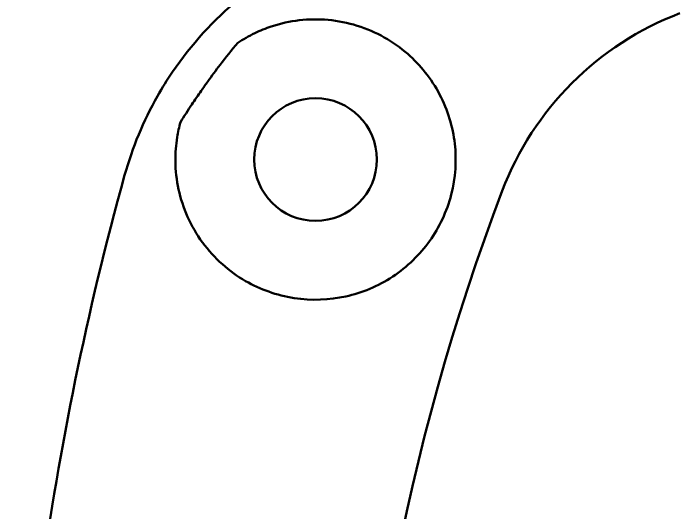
# Model space of a CAD drawing. Header units: millimetres. Extents: x 2725 to 10524, y 7125 to 11639.
# Drawn here: x 5073.93 to 5081.54, y 10685.59 to 10691.29 of the extents above; entities that cross this region are included whole.
import ezdxf

# ---------------------------------------------------------------- set-up
doc = ezdxf.new("R2010")
doc.units = ezdxf.units.MM
doc.header["$LTSCALE"] = 4
doc.layers.add('Visible (ISO)', color=7, linetype='Continuous', lineweight=50)

msp = doc.modelspace()

# ---------------------------------------------------------------- linework, layer by layer
at = {"layer": 'Visible (ISO)'}
msp.add_circle((5077.3847, 10689.6219), 0.7, dxfattribs=at)
for centre, radius, start, end in [((5082.787, 10688.0196), 3.5, 110.83952, 159.16048), ((5103.5347, 10680.1219), 25.7, 159.16048, 200.83952)]:
    msp.add_arc(centre, radius, start, end, dxfattribs=at)
for points, knots in [([(5075.2056, 10689.4428), (5075.2934, 10689.7587), (5075.4198, 10690.0625), (5075.5803, 10690.3454), (5075.6338, 10690.4397), (5075.6912, 10690.5319), (5075.7519, 10690.6211), (5075.9643, 10690.9335), (5076.2221, 10691.2168), (5076.5158, 10691.4588), (5076.5367, 10691.4761), (5076.5579, 10691.4932), (5076.5792, 10691.51), (5076.5899, 10691.5185), (5076.6006, 10691.5269), (5076.6114, 10691.5352), (5076.6168, 10691.5393), (5076.6221, 10691.5435), (5076.6275, 10691.5476), (5076.6329, 10691.5518), (5076.6385, 10691.556), (5076.6438, 10691.56), (5076.9413, 10691.7854), (5077.2745, 10691.9719), (5077.6322, 10692.1085), (5077.6577, 10692.1183), (5077.6834, 10692.1278), (5077.7092, 10692.1371), (5077.7221, 10692.1417), (5077.735, 10692.1462), (5077.7479, 10692.1507), (5077.7544, 10692.153), (5077.7609, 10692.1552), (5077.7674, 10692.1574), (5077.7706, 10692.1585), (5077.7739, 10692.1596), (5077.7771, 10692.1607), (5077.7804, 10692.1618), (5077.7838, 10692.163), (5077.7869, 10692.164), (5078.1845, 10692.2975), (5078.6155, 10692.3719), (5079.0596, 10692.3719)], [0, 0, 0, 0, 0.1875, 0.1875, 0.1875, 0.25, 0.25, 0.25, 0.46875, 0.46875, 0.46875, 0.484375, 0.484375, 0.484375, 0.492188, 0.492188, 0.492188, 0.496094, 0.496094, 0.496094, 0.5, 0.5, 0.5, 0.71875, 0.71875, 0.71875, 0.734375, 0.734375, 0.734375, 0.742188, 0.742188, 0.742188, 0.746094, 0.746094, 0.746094, 0.748047, 0.748047, 0.748047, 0.75, 0.75, 0.75, 1, 1, 1, 1]), ([(5075.8053, 10689.8779), (5075.7908, 10689.7881), (5075.7839, 10689.6973), (5075.7858, 10689.4959), (5075.7986, 10689.386), (5075.8441, 10689.1768), (5075.8784, 10689.0709), (5075.9699, 10688.8664), (5076.027, 10688.7677), (5076.1607, 10688.5852), (5076.2374, 10688.5011), (5076.4041, 10688.3527), (5076.4942, 10688.2884), (5076.7497, 10688.1413), (5076.942, 10688.0713), (5077.3394, 10688.01), (5077.5446, 10688.0187), (5077.9114, 10688.0997), (5078.0993, 10688.1765), (5078.4324, 10688.3963), (5078.5776, 10688.5392), (5078.7957, 10688.8446), (5078.8839, 10689.0283), (5078.9837, 10689.4147), (5078.9955, 10689.6174), (5078.9531, 10689.9906), (5078.8948, 10690.1875), (5078.7079, 10690.5436), (5078.5793, 10690.7028), (5078.4377, 10690.8266), (5078.3573, 10690.8968), (5078.2673, 10690.9611), (5078.0728, 10691.0707), (5077.9684, 10691.1159), (5077.7524, 10691.1832), (5077.6405, 10691.2053), (5077.4174, 10691.2255), (5077.3061, 10691.2236), (5077.0934, 10691.1988), (5076.9853, 10691.1753), (5076.8157, 10691.1188), (5076.7529, 10691.0934), (5076.6918, 10691.0641)], [-6.424683, -6.424683, -6.424683, -6.424683, -6.165741, -6.165741, -5.843627, -5.843627, -5.518651, -5.518651, -5.193675, -5.193675, -4.868699, -4.868699, -4.543723, -4.543723, -3.970715, -3.970715, -3.397707, -3.397707, -2.834784, -2.834784, -2.271861, -2.271861, -1.708938, -1.708938, -1.146015, -1.146015, -0.573008, -0.573008, 0, 0, 0, 0.324976, 0.324976, 0.649952, 0.649952, 0.974929, 0.974929, 1.299905, 1.299905, 1.622018, 1.622018, 1.815464, 1.815464, 1.815464, 1.815464]), ([(5076.6918, 10691.0641), (5076.658, 10691.0478), (5076.6247, 10691.0304), (5076.5595, 10690.9932), (5076.5276, 10690.9735), (5076.4964, 10690.9526)], [0, 0, 0, 0, 0.1129397, 0.1129397, 0.225879, 0.225879, 0.225879, 0.225879]), ([(5076.4964, 10690.9526), (5076.427, 10690.8712), (5076.3604, 10690.7878), (5076.2477, 10690.6401), (5076.1999, 10690.5753), (5076.1293, 10690.4772), (5076.1046, 10690.4424), (5076.0436, 10690.3552), (5076.0072, 10690.3021), (5075.9275, 10690.1827), (5075.8843, 10690.1158), (5075.8424, 10690.0479)], [-1.106937, -1.106937, -1.106937, -1.106937, -0.790728, -0.790728, -0.556538, -0.556538, -0.430422, -0.430422, -0.239186, -0.239186, -0.000002, -0.000002, -0.000002, -0.000002]), ([(5075.8424, 10690.0479), (5075.8347, 10690.02), (5075.8278, 10689.9918), (5075.8154, 10689.9351), (5075.8099, 10689.9066), (5075.8053, 10689.8779)], [0.0000005, 0.0000005, 0.0000005, 0.0000005, 0.0872993, 0.0872993, 0.1745808, 0.1745808, 0.1745808, 0.1745808]), ([(5075.2056, 10670.801), (5074.7717, 10672.3625), (5074.4613, 10673.9024), (5074.256, 10675.4025), (5074.2556, 10675.4054), (5074.2553, 10675.4082), (5074.2548, 10675.4113), (5074.2523, 10675.4302), (5074.2497, 10675.4492), (5074.2471, 10675.4681), (5074.1439, 10676.2336), (5074.0666, 10676.998), (5074.0148, 10677.7596), (5073.9634, 10678.5156), (5073.9371, 10679.2689), (5073.9348, 10680.0178), (5073.9348, 10680.0419), (5073.9347, 10680.0658), (5073.9347, 10680.0902), (5073.9346, 10680.2082), (5073.9351, 10680.3263), (5073.9362, 10680.4445), (5073.9387, 10680.7194), (5073.9445, 10680.9948), (5073.9536, 10681.2707), (5073.9602, 10681.4677), (5073.9683, 10681.665), (5073.9782, 10681.8626), (5073.9879, 10682.0556), (5073.9992, 10682.249), (5074.0121, 10682.4423), (5074.0124, 10682.4467), (5074.0127, 10682.4511), (5074.013, 10682.4555), (5074.0654, 10683.2357), (5074.1444, 10684.0187), (5074.2508, 10684.8028), (5074.2512, 10684.8059), (5074.2517, 10684.8091), (5074.2521, 10684.8121), (5074.4573, 10686.3214), (5074.7689, 10687.8713), (5075.2056, 10689.4428)], [0, 0, 0, 0, 0.249512, 0.249512, 0.249512, 0.249997, 0.249997, 0.249997, 0.253018, 0.253018, 0.253018, 0.375, 0.375, 0.375, 0.496094, 0.496094, 0.496094, 0.499998, 0.499998, 0.499998, 0.518912, 0.518912, 0.518912, 0.562911, 0.562911, 0.562911, 0.594323, 0.594323, 0.594323, 0.625, 0.625, 0.625, 0.625697, 0.625697, 0.625697, 0.749512, 0.749512, 0.749512, 0.75, 0.75, 0.75, 1, 1, 1, 1])]:
    msp.add_open_spline(points, degree=3, knots=knots, dxfattribs=at)

doc.saveas('drawing.dxf')
